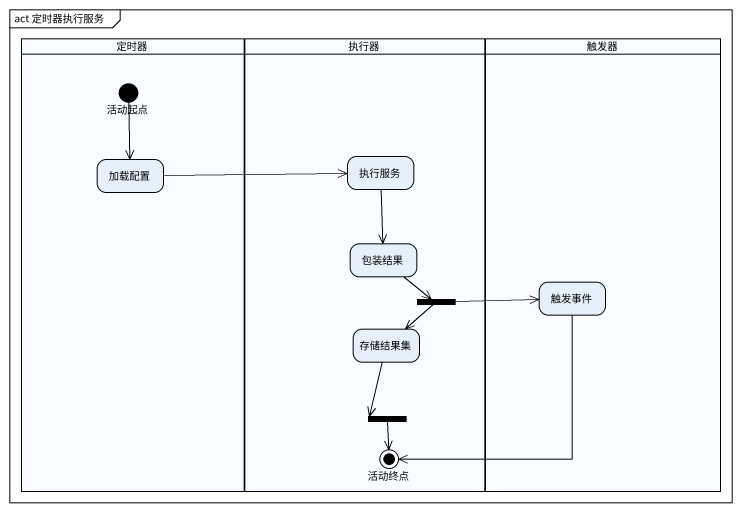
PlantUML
@startuml
mainframe act 定时器执行服务
hide empty description
state 定时器 <<partition>> {
  state 活动起点 <<start>>
  state 加载配置
}
state 执行器 <<partition>> {
  state 执行服务
  state 包装结果
  state fork1 <<fork>>
  state 存储结果集
  state fork2 <<fork>>
  state 活动终点 <<end>>
}
state 触发器 <<partition>> {
  state 触发事件
}
活动起点 --> 加载配置
加载配置 -right-> 执行服务
执行服务 --> 包装结果
包装结果 --> fork1
fork1 -right-> 触发事件
fork1 --> 存储结果集
触发事件 --> 活动终点
存储结果集 --> fork2
fork2 --> 活动终点
@enduml
